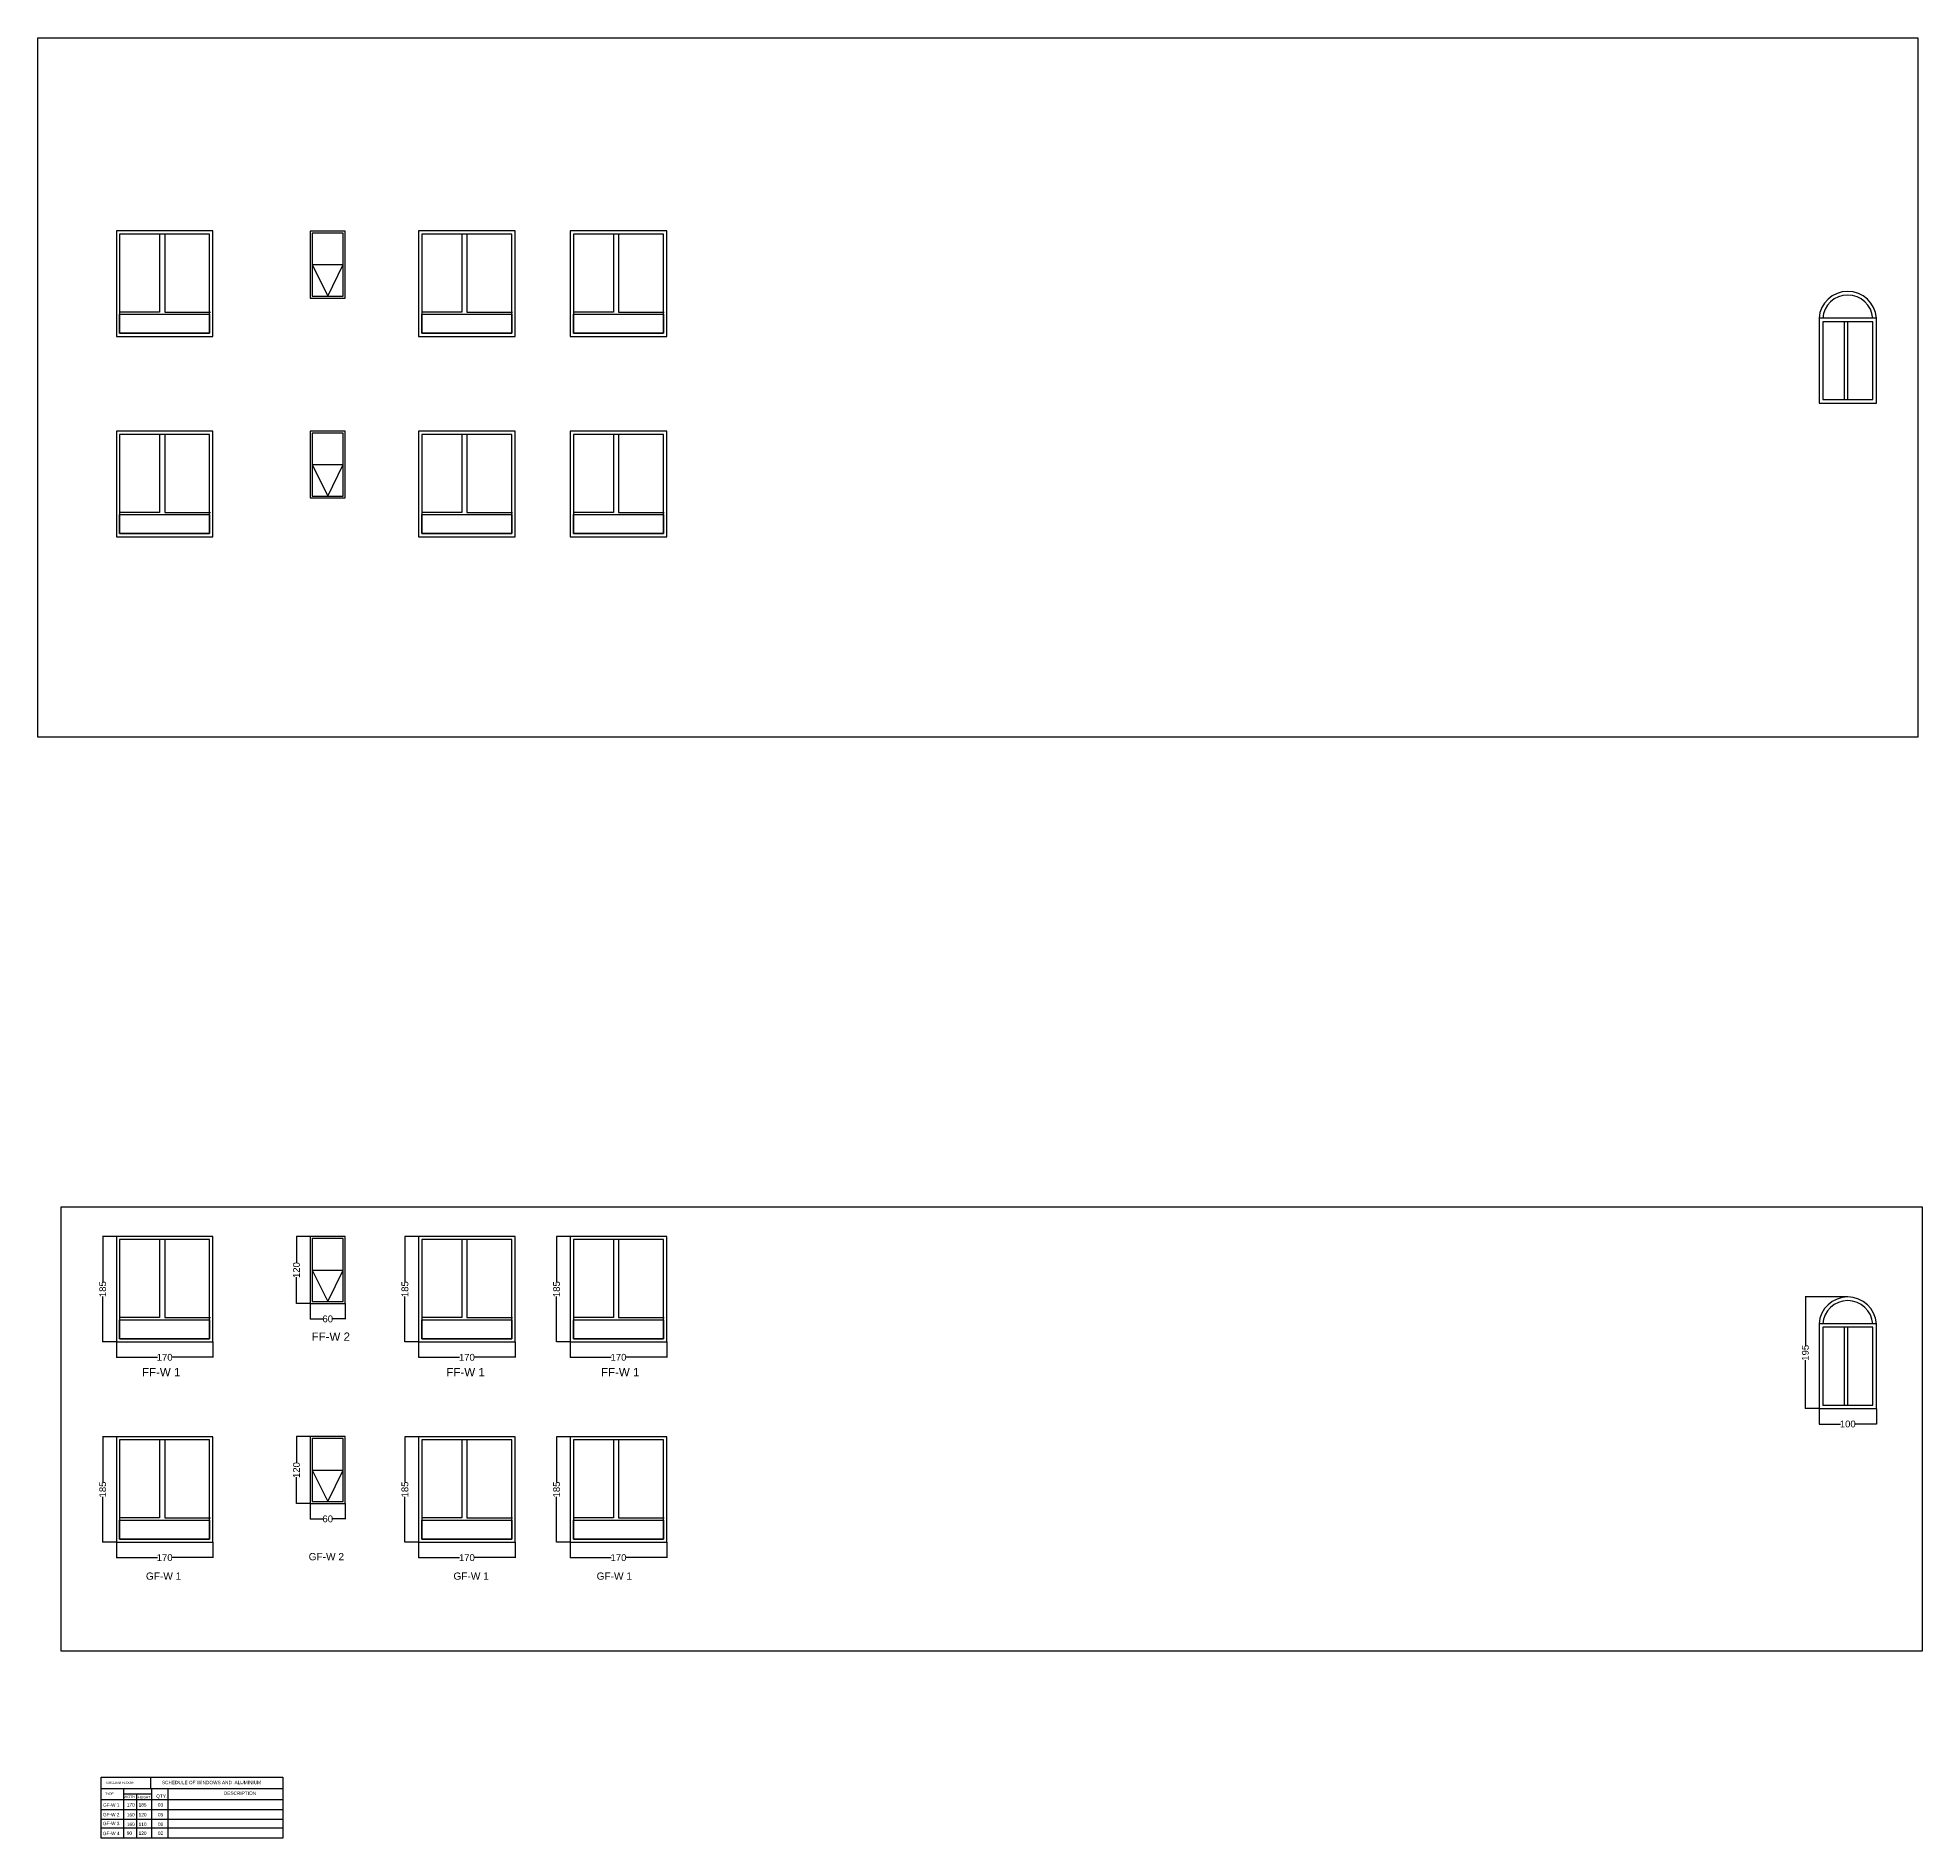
# Model space of a CAD drawing. Header units: centimetres. Extents: x -2070 to 55192, y -12264 to -4462.
# Drawn here: x 5817 to 9139, y -7714 to -4540 of the extents above; entities that cross this region are included whole.
import ezdxf

# ---------------------------------------------------------------- set-up
doc = ezdxf.new("R2010")
doc.units = ezdxf.units.CM
doc.header["$MEASUREMENT"] = 0
doc.layers.add('ARCHER', color=7, linetype='Continuous', lineweight=25)
doc.styles.get("Standard").update_dxf_attribs({"font": 'arial.ttf'})
doc.dimstyles.get("Standard").update_dxf_attribs({"dimtxt": 12, "dimasz": 0.0625, "dimexe": 0.18, "dimexo": 0.0625, "dimgap": 0.09, "dimtad": 0, "dimdec": 0, "dimrnd": 5, "dimzin": 0, "dimdsep": 46, "dimtxsty": 'Standard', "dimcen": 0.09, "dimclrt": 5, "dimadec": 0, "dimazin": 0, "dimtfac": 1, "dimtdec": 0, "dimtofl": 0, "dimtmove": 0, "dimatfit": 3, "dimfxl": 1, "dimtolj": 1, "dimtzin": 0, "dimarcsym": 0})
picture_1 = doc.add_image_def('image1.jpg', size_in_pixel=(1341, 499))

# ---------------------------------------------------------------- blocks, each defined once
blk = doc.blocks.new('*D454')
at = {"layer": 'ARCHER', "color": 0, "lineweight": -2, "ltscale": 1000, "transparency": 16777216}
for p, q in [((5955.649466274212, -6653.203523468453), (5931.364214130519, -6653.203523468453)), ((5931.544214130519, -6653.266023468453), (5931.544214130519, -6733.41305772552)), ((5931.544214130519, -6839.213488981222), (5931.544214130519, -6759.066454724156)), ((5955.649466274212, -6839.275988981222), (5931.364214130519, -6839.275988981222))]:
    blk.add_line(p, q, dxfattribs=at)
at = {"layer": 'ARCHER', "color": 0, "ltscale": 1000, "transparency": 16777216}
for points in [[(5931.533797463852, -6653.266023468453), (5931.554630797186, -6653.266023468453), (5931.544214130519, -6653.203523468453)], [(5931.533797463852, -6839.213488981222), (5931.554630797186, -6839.213488981222), (5931.544214130519, -6839.275988981222)]]:
    blk.add_solid(points, dxfattribs=at)
at = {"layer": 'Defpoints', "color": 0, "ltscale": 1000, "transparency": 16777216}
for p in [(5955.711966274212, -6653.203523468453), (5931.544214130519, -6839.275988981222), (5955.711966274212, -6839.275988981222)]:
    blk.add_point(p, dxfattribs=at)
at = {"layer": 'ARCHER', "color": 5, "ltscale": 1000, "transparency": 16777216, "insert": (5931.544214130517, -6746.239756224837), "char_height": 12, "attachment_point": 5, "rotation": 90}
blk.add_mtext('\\A1;185', dxfattribs=at)
blk = doc.blocks.new('*D455')
at = {"layer": 'ARCHER', "color": 0, "lineweight": -2, "ltscale": 1000, "transparency": 16777216}
for p, q in [((5955.71196627421, -6839.338488981222), (5955.71196627421, -6866.543400120584)), ((6125.71196627421, -6839.338488981222), (6125.71196627421, -6866.543400120584)), ((5955.77446627421, -6866.363400120584), (6027.950752085942, -6866.363400120584)), ((6125.64946627421, -6866.363400120584), (6053.473180462477, -6866.363400120584))]:
    blk.add_line(p, q, dxfattribs=at)
at = {"layer": 'ARCHER', "color": 0, "ltscale": 1000, "transparency": 16777216}
for points in [[(5955.77446627421, -6866.352983453917), (5955.77446627421, -6866.373816787251), (5955.71196627421, -6866.363400120584)], [(6125.64946627421, -6866.352983453917), (6125.64946627421, -6866.373816787251), (6125.71196627421, -6866.363400120584)]]:
    blk.add_solid(points, dxfattribs=at)
at = {"layer": 'Defpoints', "color": 0, "ltscale": 1000, "transparency": 16777216}
for p in [(5955.71196627421, -6839.275988981222), (6125.71196627421, -6839.275988981222), (6125.71196627421, -6866.363400120584)]:
    blk.add_point(p, dxfattribs=at)
at = {"layer": 'ARCHER', "color": 5, "ltscale": 1000, "transparency": 16777216, "insert": (6040.71196627421, -6866.363400120584), "char_height": 12, "attachment_point": 5}
blk.add_mtext('\\A1;170', dxfattribs=at)
blk = doc.blocks.new('*D456')
at = {"layer": 'ARCHER', "color": 0, "lineweight": -2, "ltscale": 1000, "transparency": 16777216}
for p, q in [((6297.218580154375, -6653.613801635102), (6272.933328010686, -6653.613801635102)), ((6273.113328010686, -6653.676301635102), (6273.113328010686, -6699.847636577309)), ((6273.113328010686, -6771.54139989605), (6273.113328010686, -6725.370064953844)), ((6297.218580154375, -6771.60389989605), (6272.933328010686, -6771.60389989605))]:
    blk.add_line(p, q, dxfattribs=at)
at = {"layer": 'ARCHER', "color": 0, "ltscale": 1000, "transparency": 16777216}
for points in [[(6273.102911344019, -6653.676301635102), (6273.123744677353, -6653.676301635102), (6273.113328010686, -6653.613801635102)], [(6273.102911344019, -6771.54139989605), (6273.123744677353, -6771.54139989605), (6273.113328010686, -6771.60389989605)]]:
    blk.add_solid(points, dxfattribs=at)
at = {"layer": 'Defpoints', "color": 0, "ltscale": 1000, "transparency": 16777216}
for p in [(6297.281080154375, -6653.613801635102), (6273.113328010686, -6771.60389989605), (6297.281080154375, -6771.60389989605)]:
    blk.add_point(p, dxfattribs=at)
at = {"layer": 'ARCHER', "color": 5, "ltscale": 1000, "transparency": 16777216, "insert": (6273.113328010682, -6712.608850765577), "char_height": 12, "attachment_point": 5, "rotation": 90}
blk.add_mtext('\\A1;120', dxfattribs=at)
blk = doc.blocks.new('*D457')
at = {"layer": 'ARCHER', "color": 0, "lineweight": -2, "ltscale": 1000, "transparency": 16777216}
for p, q in [((6297.281080154371, -6771.66639989605), (6297.281080154371, -6798.871311035412)), ((6359.060310775672, -6771.66639989605), (6359.060310775672, -6798.871311035412)), ((6297.343580154371, -6798.691311035412), (6319.473601331325, -6798.691311035412)), ((6358.997810775672, -6798.691311035412), (6336.867789598718, -6798.691311035412))]:
    blk.add_line(p, q, dxfattribs=at)
at = {"layer": 'ARCHER', "color": 0, "ltscale": 1000, "transparency": 16777216}
for points in [[(6297.343580154371, -6798.680894368745), (6297.343580154371, -6798.701727702079), (6297.281080154371, -6798.691311035412)], [(6358.997810775672, -6798.680894368745), (6358.997810775672, -6798.701727702079), (6359.060310775672, -6798.691311035412)]]:
    blk.add_solid(points, dxfattribs=at)
at = {"layer": 'Defpoints', "color": 0, "ltscale": 1000, "transparency": 16777216}
for p in [(6297.281080154371, -6771.60389989605), (6359.060310775672, -6771.60389989605), (6359.060310775672, -6798.691311035412)]:
    blk.add_point(p, dxfattribs=at)
at = {"layer": 'ARCHER', "color": 5, "ltscale": 1000, "transparency": 16777216, "insert": (6328.170695465022, -6798.691311035412), "char_height": 12, "attachment_point": 5}
blk.add_mtext('\\A1;60', dxfattribs=at)
blk = doc.blocks.new('*D458')
at = {"layer": 'ARCHER', "color": 0, "lineweight": -2, "ltscale": 1000, "transparency": 16777216}
for p, q in [((6488.337427847864, -6653.203523468451), (6464.052175704175, -6653.203523468451)), ((6464.232175704175, -6653.266023468451), (6464.232175704175, -6733.413057725518)), ((6464.232175704175, -6839.213488981221), (6464.232175704175, -6759.066454724154)), ((6488.337427847864, -6839.275988981221), (6464.052175704175, -6839.275988981221))]:
    blk.add_line(p, q, dxfattribs=at)
at = {"layer": 'ARCHER', "color": 0, "ltscale": 1000, "transparency": 16777216}
for points in [[(6464.221759037508, -6653.266023468451), (6464.242592370842, -6653.266023468451), (6464.232175704175, -6653.203523468451)], [(6464.221759037508, -6839.213488981221), (6464.242592370842, -6839.213488981221), (6464.232175704175, -6839.275988981221)]]:
    blk.add_solid(points, dxfattribs=at)
at = {"layer": 'Defpoints', "color": 0, "ltscale": 1000, "transparency": 16777216}
for p in [(6488.399927847864, -6653.203523468451), (6464.232175704175, -6839.275988981221), (6488.399927847864, -6839.275988981221)]:
    blk.add_point(p, dxfattribs=at)
at = {"layer": 'ARCHER', "color": 5, "ltscale": 1000, "transparency": 16777216, "insert": (6464.232175704172, -6746.239756224836), "char_height": 12, "attachment_point": 5, "rotation": 90}
blk.add_mtext('\\A1;185', dxfattribs=at)
blk = doc.blocks.new('*D459')
at = {"layer": 'ARCHER', "color": 0, "lineweight": -2, "ltscale": 1000, "transparency": 16777216}
for p, q in [((6488.39992784786, -6839.338488981221), (6488.39992784786, -6866.543400120583)), ((6658.39992784786, -6839.338488981218), (6658.39992784786, -6866.543400120583)), ((6488.46242784786, -6866.363400120583), (6560.638713659593, -6866.363400120583)), ((6658.33742784786, -6866.363400120583), (6586.161142036128, -6866.363400120583))]:
    blk.add_line(p, q, dxfattribs=at)
at = {"layer": 'ARCHER', "color": 0, "ltscale": 1000, "transparency": 16777216}
for points in [[(6488.46242784786, -6866.352983453916), (6488.46242784786, -6866.37381678725), (6488.39992784786, -6866.363400120583)], [(6658.33742784786, -6866.352983453916), (6658.33742784786, -6866.37381678725), (6658.39992784786, -6866.363400120583)]]:
    blk.add_solid(points, dxfattribs=at)
at = {"layer": 'Defpoints', "color": 0, "ltscale": 1000, "transparency": 16777216}
for p in [(6488.39992784786, -6839.275988981221), (6658.39992784786, -6839.275988981218), (6658.39992784786, -6866.363400120583)]:
    blk.add_point(p, dxfattribs=at)
at = {"layer": 'ARCHER', "color": 5, "ltscale": 1000, "transparency": 16777216, "insert": (6573.39992784786, -6866.363400120583), "char_height": 12, "attachment_point": 5}
blk.add_mtext('\\A1;170', dxfattribs=at)
blk = doc.blocks.new('*D460')
at = {"layer": 'ARCHER', "color": 0, "lineweight": -2, "ltscale": 1000, "transparency": 16777216}
for p, q in [((6755.535760515169, -6653.203523468451), (6731.25050837148, -6653.203523468451)), ((6731.430508371481, -6653.266023468451), (6731.430508371481, -6733.413057725518)), ((6731.430508371481, -6839.213488981221), (6731.430508371481, -6759.066454724154)), ((6755.535760515169, -6839.275988981221), (6731.25050837148, -6839.275988981221))]:
    blk.add_line(p, q, dxfattribs=at)
at = {"layer": 'ARCHER', "color": 0, "ltscale": 1000, "transparency": 16777216}
for points in [[(6731.420091704814, -6653.266023468451), (6731.440925038148, -6653.266023468451), (6731.430508371481, -6653.203523468451)], [(6731.420091704814, -6839.213488981221), (6731.440925038148, -6839.213488981221), (6731.430508371481, -6839.275988981221)]]:
    blk.add_solid(points, dxfattribs=at)
at = {"layer": 'Defpoints', "color": 0, "ltscale": 1000, "transparency": 16777216}
for p in [(6755.598260515169, -6653.203523468451), (6731.430508371481, -6839.275988981221), (6755.598260515169, -6839.275988981221)]:
    blk.add_point(p, dxfattribs=at)
at = {"layer": 'ARCHER', "color": 5, "ltscale": 1000, "transparency": 16777216, "insert": (6731.430508371477, -6746.239756224836), "char_height": 12, "attachment_point": 5, "rotation": 90}
blk.add_mtext('\\A1;185', dxfattribs=at)
blk = doc.blocks.new('*D461')
at = {"layer": 'ARCHER', "color": 0, "lineweight": -2, "ltscale": 1000, "transparency": 16777216}
for p, q in [((6755.598260515166, -6839.338488981221), (6755.598260515166, -6866.543400120583)), ((6925.598260515166, -6839.338488981221), (6925.598260515166, -6866.543400120583)), ((6755.660760515166, -6866.363400120583), (6827.837046326898, -6866.363400120583)), ((6925.535760515166, -6866.363400120583), (6853.359474703433, -6866.363400120583))]:
    blk.add_line(p, q, dxfattribs=at)
at = {"layer": 'ARCHER', "color": 0, "ltscale": 1000, "transparency": 16777216}
for points in [[(6755.660760515166, -6866.352983453916), (6755.660760515166, -6866.37381678725), (6755.598260515166, -6866.363400120583)], [(6925.535760515166, -6866.352983453916), (6925.535760515166, -6866.37381678725), (6925.598260515166, -6866.363400120583)]]:
    blk.add_solid(points, dxfattribs=at)
at = {"layer": 'Defpoints', "color": 0, "ltscale": 1000, "transparency": 16777216}
for p in [(6755.598260515166, -6839.275988981221), (6925.598260515166, -6839.275988981221), (6925.598260515166, -6866.363400120583)]:
    blk.add_point(p, dxfattribs=at)
at = {"layer": 'ARCHER', "color": 5, "ltscale": 1000, "transparency": 16777216, "insert": (6840.598260515166, -6866.363400120583), "char_height": 12, "attachment_point": 5}
blk.add_mtext('\\A1;170', dxfattribs=at)
blk = doc.blocks.new('*D462')
at = {"layer": 'ARCHER', "color": 0, "lineweight": -2, "ltscale": 1000, "transparency": 16777216}
for p, q in [((6755.535760515169, -7006.282080463609), (6731.25050837148, -7006.282080463609)), ((6731.430508371481, -7006.344580463609), (6731.430508371481, -7086.491614720677)), ((6731.430508371481, -7192.292045976381), (6731.430508371481, -7112.145011719313)), ((6755.535760515169, -7192.354545976381), (6731.25050837148, -7192.354545976381))]:
    blk.add_line(p, q, dxfattribs=at)
at = {"layer": 'ARCHER', "color": 0, "ltscale": 1000, "transparency": 16777216}
for points in [[(6731.420091704814, -7006.344580463609), (6731.440925038148, -7006.344580463609), (6731.430508371481, -7006.282080463609)], [(6731.420091704814, -7192.292045976381), (6731.440925038148, -7192.292045976381), (6731.430508371481, -7192.354545976381)]]:
    blk.add_solid(points, dxfattribs=at)
at = {"layer": 'Defpoints', "color": 0, "ltscale": 1000, "transparency": 16777216}
for p in [(6755.598260515169, -7006.282080463609), (6731.430508371481, -7192.354545976381), (6755.598260515169, -7192.354545976381)]:
    blk.add_point(p, dxfattribs=at)
at = {"layer": 'ARCHER', "color": 5, "ltscale": 1000, "transparency": 16777216, "insert": (6731.430508371477, -7099.318313219995), "char_height": 12, "attachment_point": 5, "rotation": 90}
blk.add_mtext('\\A1;185', dxfattribs=at)
blk = doc.blocks.new('*D463')
at = {"layer": 'ARCHER', "color": 0, "lineweight": -2, "ltscale": 1000, "transparency": 16777216}
for p, q in [((6755.598260515166, -7192.417045976381), (6755.598260515166, -7219.621957115743)), ((6925.598260515166, -7192.417045976375), (6925.598260515166, -7219.621957115743)), ((6755.660760515166, -7219.441957115742), (6827.837046326898, -7219.441957115742)), ((6925.535760515166, -7219.441957115742), (6853.359474703433, -7219.441957115742))]:
    blk.add_line(p, q, dxfattribs=at)
at = {"layer": 'ARCHER', "color": 0, "ltscale": 1000, "transparency": 16777216}
for points in [[(6755.660760515166, -7219.431540449075), (6755.660760515166, -7219.452373782409), (6755.598260515166, -7219.441957115742)], [(6925.535760515166, -7219.431540449075), (6925.535760515166, -7219.452373782409), (6925.598260515166, -7219.441957115742)]]:
    blk.add_solid(points, dxfattribs=at)
at = {"layer": 'Defpoints', "color": 0, "ltscale": 1000, "transparency": 16777216}
for p in [(6755.598260515166, -7192.354545976381), (6925.598260515166, -7192.354545976375), (6925.598260515166, -7219.441957115742)]:
    blk.add_point(p, dxfattribs=at)
at = {"layer": 'ARCHER', "color": 5, "ltscale": 1000, "transparency": 16777216, "insert": (6840.598260515166, -7219.441957115742), "char_height": 12, "attachment_point": 5}
blk.add_mtext('\\A1;170', dxfattribs=at)
blk = doc.blocks.new('*D464')
at = {"layer": 'ARCHER', "color": 0, "lineweight": -2, "ltscale": 1000, "transparency": 16777216}
for p, q in [((6488.337427847864, -7006.282080463609), (6464.052175704175, -7006.282080463609)), ((6464.232175704175, -7006.344580463609), (6464.232175704175, -7086.491614720676)), ((6464.232175704175, -7192.292045976379), (6464.232175704175, -7112.145011719312)), ((6488.337427847864, -7192.354545976379), (6464.052175704175, -7192.354545976379))]:
    blk.add_line(p, q, dxfattribs=at)
at = {"layer": 'ARCHER', "color": 0, "ltscale": 1000, "transparency": 16777216}
for points in [[(6464.221759037508, -7006.344580463609), (6464.242592370842, -7006.344580463609), (6464.232175704175, -7006.282080463609)], [(6464.221759037508, -7192.292045976379), (6464.242592370842, -7192.292045976379), (6464.232175704175, -7192.354545976379)]]:
    blk.add_solid(points, dxfattribs=at)
at = {"layer": 'Defpoints', "color": 0, "ltscale": 1000, "transparency": 16777216}
for p in [(6488.399927847864, -7006.282080463609), (6464.232175704175, -7192.354545976379), (6488.399927847864, -7192.354545976379)]:
    blk.add_point(p, dxfattribs=at)
at = {"layer": 'ARCHER', "color": 5, "ltscale": 1000, "transparency": 16777216, "insert": (6464.232175704172, -7099.318313219994), "char_height": 12, "attachment_point": 5, "rotation": 90}
blk.add_mtext('\\A1;185', dxfattribs=at)
blk = doc.blocks.new('*D465')
at = {"layer": 'ARCHER', "color": 0, "lineweight": -2, "ltscale": 1000, "transparency": 16777216}
for p, q in [((6488.39992784786, -7192.417045976379), (6488.39992784786, -7219.621957115741)), ((6658.39992784786, -7192.417045976375), (6658.39992784786, -7219.621957115741)), ((6488.46242784786, -7219.44195711574), (6560.638713659593, -7219.44195711574)), ((6658.33742784786, -7219.44195711574), (6586.161142036128, -7219.44195711574))]:
    blk.add_line(p, q, dxfattribs=at)
at = {"layer": 'ARCHER', "color": 0, "ltscale": 1000, "transparency": 16777216}
for points in [[(6488.46242784786, -7219.431540449074), (6488.46242784786, -7219.452373782407), (6488.39992784786, -7219.44195711574)], [(6658.33742784786, -7219.431540449074), (6658.33742784786, -7219.452373782407), (6658.39992784786, -7219.44195711574)]]:
    blk.add_solid(points, dxfattribs=at)
at = {"layer": 'Defpoints', "color": 0, "ltscale": 1000, "transparency": 16777216}
for p in [(6488.39992784786, -7192.354545976379), (6658.39992784786, -7192.354545976375), (6658.39992784786, -7219.44195711574)]:
    blk.add_point(p, dxfattribs=at)
at = {"layer": 'ARCHER', "color": 5, "ltscale": 1000, "transparency": 16777216, "insert": (6573.39992784786, -7219.44195711574), "char_height": 12, "attachment_point": 5}
blk.add_mtext('\\A1;170', dxfattribs=at)
blk = doc.blocks.new('*D466')
at = {"layer": 'ARCHER', "color": 0, "lineweight": -2, "ltscale": 1000, "transparency": 16777216}
for p, q in [((6297.218580154375, -7006.111786193305), (6272.933328010686, -7006.111786193305)), ((6273.113328010686, -7006.174286193305), (6273.113328010686, -7052.345621135512)), ((6273.113328010686, -7124.039384454254), (6273.113328010686, -7077.868049512047)), ((6297.218580154375, -7124.101884454254), (6272.933328010686, -7124.101884454254))]:
    blk.add_line(p, q, dxfattribs=at)
at = {"layer": 'ARCHER', "color": 0, "ltscale": 1000, "transparency": 16777216}
for points in [[(6273.102911344019, -7006.174286193305), (6273.123744677353, -7006.174286193305), (6273.113328010686, -7006.111786193305)], [(6273.102911344019, -7124.039384454254), (6273.123744677353, -7124.039384454254), (6273.113328010686, -7124.101884454254)]]:
    blk.add_solid(points, dxfattribs=at)
at = {"layer": 'Defpoints', "color": 0, "ltscale": 1000, "transparency": 16777216}
for p in [(6297.281080154375, -7006.111786193305), (6273.113328010686, -7124.101884454254), (6297.281080154375, -7124.101884454254)]:
    blk.add_point(p, dxfattribs=at)
at = {"layer": 'ARCHER', "color": 5, "ltscale": 1000, "transparency": 16777216, "insert": (6273.113328010682, -7065.10683532378), "char_height": 12, "attachment_point": 5, "rotation": 90}
blk.add_mtext('\\A1;120', dxfattribs=at)
blk = doc.blocks.new('*D467')
at = {"layer": 'ARCHER', "color": 0, "lineweight": -2, "ltscale": 1000, "transparency": 16777216}
for p, q in [((6297.281080154371, -7124.164384454254), (6297.281080154371, -7151.369295593616)), ((6359.060310775672, -7124.164384454254), (6359.060310775672, -7151.369295593616)), ((6297.343580154371, -7151.189295593615), (6319.473601331325, -7151.189295593615)), ((6358.997810775672, -7151.189295593615), (6336.867789598718, -7151.189295593615))]:
    blk.add_line(p, q, dxfattribs=at)
at = {"layer": 'ARCHER', "color": 0, "ltscale": 1000, "transparency": 16777216}
for points in [[(6297.343580154371, -7151.178878926949), (6297.343580154371, -7151.199712260282), (6297.281080154371, -7151.189295593615)], [(6358.997810775672, -7151.178878926949), (6358.997810775672, -7151.199712260282), (6359.060310775672, -7151.189295593615)]]:
    blk.add_solid(points, dxfattribs=at)
at = {"layer": 'Defpoints', "color": 0, "ltscale": 1000, "transparency": 16777216}
for p in [(6297.281080154371, -7124.101884454254), (6359.060310775672, -7124.101884454254), (6359.060310775672, -7151.189295593615)]:
    blk.add_point(p, dxfattribs=at)
at = {"layer": 'ARCHER', "color": 5, "ltscale": 1000, "transparency": 16777216, "insert": (6328.170695465022, -7151.189295593615), "char_height": 12, "attachment_point": 5}
blk.add_mtext('\\A1;60', dxfattribs=at)
blk = doc.blocks.new('*D468')
at = {"layer": 'ARCHER', "color": 0, "lineweight": -2, "ltscale": 1000, "transparency": 16777216}
for p, q in [((5955.649466274212, -7006.28208046361), (5931.364214130519, -7006.28208046361)), ((5931.544214130519, -7006.34458046361), (5931.544214130519, -7086.491614720678)), ((5931.544214130519, -7192.292045976381), (5931.544214130519, -7112.145011719314)), ((5955.649466274212, -7192.354545976381), (5931.364214130519, -7192.354545976381))]:
    blk.add_line(p, q, dxfattribs=at)
at = {"layer": 'ARCHER', "color": 0, "ltscale": 1000, "transparency": 16777216}
for points in [[(5931.533797463852, -7006.34458046361), (5931.554630797186, -7006.34458046361), (5931.544214130519, -7006.28208046361)], [(5931.533797463852, -7192.292045976381), (5931.554630797186, -7192.292045976381), (5931.544214130519, -7192.354545976381)]]:
    blk.add_solid(points, dxfattribs=at)
at = {"layer": 'Defpoints', "color": 0, "ltscale": 1000, "transparency": 16777216}
for p in [(5955.711966274212, -7006.28208046361), (5931.544214130519, -7192.354545976381), (5955.711966274212, -7192.354545976381)]:
    blk.add_point(p, dxfattribs=at)
at = {"layer": 'ARCHER', "color": 5, "ltscale": 1000, "transparency": 16777216, "insert": (5931.544214130517, -7099.318313219995), "char_height": 12, "attachment_point": 5, "rotation": 90}
blk.add_mtext('\\A1;185', dxfattribs=at)
blk = doc.blocks.new('*D469')
at = {"layer": 'ARCHER', "color": 0, "lineweight": -2, "ltscale": 1000, "transparency": 16777216}
for p, q in [((5955.71196627421, -7192.417045976381), (5955.71196627421, -7219.621957115743)), ((6125.71196627421, -7192.417045976381), (6125.71196627421, -7219.621957115743)), ((5955.77446627421, -7219.441957115742), (6027.950752085942, -7219.441957115742)), ((6125.64946627421, -7219.441957115742), (6053.473180462477, -7219.441957115742))]:
    blk.add_line(p, q, dxfattribs=at)
at = {"layer": 'ARCHER', "color": 0, "ltscale": 1000, "transparency": 16777216}
for points in [[(5955.77446627421, -7219.431540449075), (5955.77446627421, -7219.452373782409), (5955.71196627421, -7219.441957115742)], [(6125.64946627421, -7219.431540449075), (6125.64946627421, -7219.452373782409), (6125.71196627421, -7219.441957115742)]]:
    blk.add_solid(points, dxfattribs=at)
at = {"layer": 'Defpoints', "color": 0, "ltscale": 1000, "transparency": 16777216}
for p in [(5955.71196627421, -7192.354545976381), (6125.71196627421, -7192.354545976381), (6125.71196627421, -7219.441957115742)]:
    blk.add_point(p, dxfattribs=at)
at = {"layer": 'ARCHER', "color": 5, "ltscale": 1000, "transparency": 16777216, "insert": (6040.71196627421, -7219.441957115742), "char_height": 12, "attachment_point": 5}
blk.add_mtext('\\A1;170', dxfattribs=at)
blk = doc.blocks.new('*D470')
at = {"layer": 'ARCHER', "color": 0, "lineweight": -2, "ltscale": 1000, "transparency": 16777216}
for p, q in [((9007.030437598518, -6760.004179242536), (8932.202924363142, -6760.004179242536)), ((8932.382924363143, -6760.066679242536), (8932.382924363143, -6845.592073937793)), ((8932.382924363143, -6956.770865631686), (8932.382924363143, -6871.245470936429)), ((8956.488176506831, -6956.833365631686), (8932.202924363142, -6956.833365631686))]:
    blk.add_line(p, q, dxfattribs=at)
at = {"layer": 'ARCHER', "color": 0, "ltscale": 1000, "transparency": 16777216}
for points in [[(8932.372507696477, -6760.066679242536), (8932.393341029809, -6760.066679242536), (8932.382924363143, -6760.004179242536)], [(8932.372507696477, -6956.770865631686), (8932.393341029809, -6956.770865631686), (8932.382924363143, -6956.833365631686)]]:
    blk.add_solid(points, dxfattribs=at)
at = {"layer": 'Defpoints', "color": 0, "ltscale": 1000, "transparency": 16777216}
for p in [(9007.092937598518, -6760.004179242536), (8932.382924363143, -6956.833365631686), (8956.550676506831, -6956.833365631686)]:
    blk.add_point(p, dxfattribs=at)
at = {"layer": 'ARCHER', "color": 5, "ltscale": 1000, "transparency": 16777216, "insert": (8932.382924363139, -6858.418772437112), "char_height": 12, "attachment_point": 5, "rotation": 90}
blk.add_mtext('\\A1;195', dxfattribs=at)
blk = doc.blocks.new('*D471')
at = {"layer": 'ARCHER', "color": 0, "lineweight": -2, "ltscale": 1000, "transparency": 16777216}
for p, q in [((8956.550676506828, -6956.895865631686), (8956.550676506828, -6984.100776771048)), ((9057.635198690201, -6956.895865631686), (9057.635198690201, -6984.100776771048)), ((8956.613176506828, -6983.920776771048), (8994.331723410247, -6983.920776771048)), ((9057.572698690201, -6983.920776771048), (9019.854151786782, -6983.920776771048))]:
    blk.add_line(p, q, dxfattribs=at)
at = {"layer": 'ARCHER', "color": 0, "ltscale": 1000, "transparency": 16777216}
for points in [[(8956.613176506828, -6983.910360104381), (8956.613176506828, -6983.931193437715), (8956.550676506828, -6983.920776771048)], [(9057.572698690201, -6983.910360104381), (9057.572698690201, -6983.931193437715), (9057.635198690201, -6983.920776771048)]]:
    blk.add_solid(points, dxfattribs=at)
at = {"layer": 'Defpoints', "color": 0, "ltscale": 1000, "transparency": 16777216}
for p in [(8956.550676506828, -6956.833365631686), (9057.635198690201, -6956.833365631686), (9057.635198690201, -6983.920776771048)]:
    blk.add_point(p, dxfattribs=at)
at = {"layer": 'ARCHER', "color": 5, "ltscale": 1000, "transparency": 16777216, "insert": (9007.092937598514, -6983.920776771048), "char_height": 12, "attachment_point": 5}
blk.add_mtext('\\A1;100', dxfattribs=at)

msp = doc.modelspace()

# ---------------------------------------------------------------- linework, layer by layer
at = {"color": 1}
for p, q in [((5928.647693280247, -7626.41347672032), (6249.25912480192, -7626.41347672032)), ((5968.213654289706, -7626.41347672032), (5968.213654289709, -7714.169258353678)), ((6017.590717202649, -7636.178965945714), (5968.213654289706, -7636.178965945714)), ((5991.297223322639, -7636.178965945714), (5991.297223322638, -7714.169258353677)), ((6015.892097042986, -7606.393181831751), (6015.892097042986, -7626.284136681675)), ((6017.590717202649, -7626.41347672032), (6017.590717202645, -7714.169258353678)), ((6046.21193755381, -7626.41347672032), (6046.211937553809, -7714.169258353678)), ((6249.25912480192, -7646.564245183643), (5928.647693280247, -7646.564245183643)), ((6249.25912480192, -7663.975766851911), (5928.647693280247, -7663.975766851911)), ((5968.213654289706, -7644.121979737271), (5968.213654289709, -7714.169258353678)), ((5968.213654289706, -7661.830482754221), (5968.213654289709, -7714.169258353678)), ((5991.297223322639, -7653.887468962664), (5991.297223322638, -7714.169258353677)), ((5991.297223322639, -7671.595971979614), (5991.297223322638, -7714.169258353677)), ((6017.590717202649, -7644.121979737271), (6017.590717202645, -7714.169258353678)), ((6017.590717202649, -7661.830482754221), (6017.590717202645, -7714.169258353678)), ((6046.21193755381, -7644.121979737271), (6046.211937553809, -7714.169258353678)), ((6046.21193755381, -7661.830482754221), (6046.211937553809, -7714.169258353678)), ((6249.25912480192, -7680.829455658374), (5928.647693280247, -7680.829455658374)), ((6249.25912480192, -7696.541353712718), (5928.647693280247, -7696.541353712718)), ((5968.213654289706, -7679.538985771171), (5968.213654289709, -7714.169258353678)), ((5968.213654289706, -7697.247488788121), (5968.213654289707, -7714.169258353678)), ((5991.297223322639, -7689.304474996564), (5991.297223322638, -7714.169258353677)), ((6017.590717202649, -7679.538985771171), (6017.590717202645, -7714.169258353678)), ((6017.590717202649, -7697.247488788121), (6017.590717202643, -7714.169258353678)), ((6046.21193755381, -7679.538985771171), (6046.211937553809, -7714.169258353678)), ((6046.21193755381, -7697.247488788121), (6046.211937553807, -7714.169258353678)), ((6249.259124801919, -7714.169258353678), (5928.647693280246, -7714.169258353678)), ((6249.25912480192, -7714.169258353678), (5928.647693280247, -7714.169258353678)), ((5991.297223322639, -7707.012978013514), (5991.297223322636, -7714.169258353678))]:
    msp.add_line(p, q, dxfattribs=at)
msp.add_lwpolyline([(6249.259124801917, -7714.169258353678), (5928.647693280244, -7714.169258353678), (5928.647693280247, -7606.522521870397), (6249.25912480192, -7606.522521870397)], close=True, dxfattribs=at)
at = {"layer": 'ARCHER', "color": 240, "ltscale": 1000, "true_color": 0xed1f24}
for p, q in [((6031.621670606461, -4886.485060993498), (6031.621670606461, -5023.930710940595)), ((6040.866542561933, -4886.485060993498), (6040.866542561933, -5023.930710940595)), ((6564.309632180111, -4886.485060993497), (6564.309632180111, -5023.930710940594)), ((6573.554504135585, -4886.485060993497), (6573.554504135585, -5023.930710940594)), ((6831.507964847417, -4886.485060993497), (6831.507964847417, -5023.930710940594)), ((6840.752836802891, -4886.485060993497), (6840.752836802891, -5023.930710940594)), ((6300.776948563207, -4940.188166780779), (6328.170695465022, -4995.68734750253)), ((6328.170695465022, -4995.68734750253), (6355.564442366835, -4940.188166780892)), ((6031.621670606461, -5023.930710940595), (5961.414187783939, -5023.930710940595)), ((6040.866542561933, -5023.930710940595), (6121.354581048055, -5023.930710940595)), ((6564.309632180111, -5023.930710940594), (6494.102149357592, -5023.930710940594)), ((6573.554504135585, -5023.930710940594), (6654.042542621708, -5023.930710940594)), ((6831.507964847417, -5023.930710940594), (6761.300482024897, -5023.930710940594)), ((6840.752836802891, -5023.930710940594), (6921.240875289013, -5023.930710940594)), ((5955.71196627421, -5066.855304996538), (6123.722330239603, -5066.855304996538)), ((6488.39992784786, -5066.855304996537), (6656.410291813256, -5066.855304996537)), ((6755.598260515166, -5066.855304996537), (6923.608624480561, -5066.855304996537)), ((6031.621670606461, -5239.563617988657), (6031.621670606461, -5377.009267935751)), ((6040.866542561933, -5239.563617988657), (6040.866542561933, -5377.009267935751)), ((6564.309632180111, -5239.563617988655), (6564.309632180111, -5377.009267935751)), ((6573.554504135585, -5239.563617988655), (6573.554504135585, -5377.009267935751)), ((6831.507964847417, -5239.563617988655), (6831.507964847417, -5377.009267935751)), ((6840.752836802891, -5239.563617988655), (6840.752836802891, -5377.009267935751)), ((6300.776948563207, -5292.686151338983), (6328.170695465022, -5348.185332060733)), ((6328.170695465022, -5348.185332060733), (6355.564442366835, -5292.686151339096)), ((6031.621670606461, -5377.009267935751), (5961.414187783939, -5377.009267935751)), ((6040.866542561933, -5377.009267935751), (6121.354581048055, -5377.009267935751)), ((6564.309632180111, -5377.009267935751), (6494.102149357592, -5377.009267935751)), ((6573.554504135585, -5377.009267935751), (6654.042542621708, -5377.009267935751)), ((6831.507964847417, -5377.009267935751), (6761.300482024897, -5377.009267935751)), ((6840.752836802891, -5377.009267935751), (6921.240875289013, -5377.009267935751)), ((5955.71196627421, -5419.933861991696), (6123.722330239603, -5419.933861991696)), ((6488.39992784786, -5419.933861991694), (6656.410291813256, -5419.933861991694)), ((6755.598260515166, -5419.933861991694), (6923.608624480561, -5419.933861991694)), ((6755.598260515166, -5419.933861991694), (6925.598260515166, -5419.933861991694)), ((6031.621670606461, -6658.905744978179), (6031.621670606461, -6796.351394925276)), ((6040.866542561933, -6658.905744978179), (6040.866542561933, -6796.351394925276)), ((6564.309632180111, -6658.905744978179), (6564.309632180111, -6796.351394925275)), ((6573.554504135585, -6658.905744978179), (6573.554504135585, -6796.351394925275)), ((6831.507964847417, -6658.905744978179), (6831.507964847417, -6796.351394925275)), ((6840.752836802891, -6658.905744978179), (6840.752836802891, -6796.351394925275)), ((6300.776948563207, -6712.60885076546), (6328.170695465022, -6768.108031487211)), ((6328.170695465022, -6768.108031487211), (6355.564442366835, -6712.608850765573)), ((6031.621670606461, -6796.351394925276), (5961.414187783939, -6796.351394925276)), ((6040.866542561933, -6796.351394925276), (6121.354581048055, -6796.351394925276)), ((6564.309632180111, -6796.351394925275), (6494.102149357592, -6796.351394925275)), ((6573.554504135585, -6796.351394925275), (6654.042542621708, -6796.351394925275)), ((6831.507964847417, -6796.351394925275), (6761.300482024897, -6796.351394925275)), ((6840.752836802891, -6796.351394925275), (6921.240875289013, -6796.351394925275)), ((5955.71196627421, -6839.275988981219), (6123.722330239603, -6839.275988981219)), ((6488.39992784786, -6839.275988981218), (6656.410291813256, -6839.275988981218)), ((6755.598260515166, -6839.275988981218), (6923.608624480561, -6839.275988981218)), ((6031.621670606461, -7011.984301973338), (6031.621670606461, -7149.429951920432)), ((6040.866542561933, -7011.984301973338), (6040.866542561933, -7149.429951920432)), ((6564.309632180111, -7011.984301973336), (6564.309632180111, -7149.429951920432)), ((6573.554504135585, -7011.984301973336), (6573.554504135585, -7149.429951920432)), ((6831.507964847417, -7011.984301973336), (6831.507964847417, -7149.429951920432)), ((6840.752836802891, -7011.984301973336), (6840.752836802891, -7149.429951920432)), ((6300.776948563207, -7065.106835323664), (6328.170695465022, -7120.606016045414)), ((6328.170695465022, -7120.606016045414), (6355.564442366835, -7065.106835323777)), ((6031.621670606461, -7149.429951920432), (5961.414187783939, -7149.429951920432)), ((6040.866542561933, -7149.429951920432), (6121.354581048055, -7149.429951920432)), ((6564.309632180111, -7149.429951920432), (6494.102149357592, -7149.429951920432)), ((6573.554504135585, -7149.429951920432), (6654.042542621708, -7149.429951920432)), ((6831.507964847417, -7149.429951920432), (6761.300482024897, -7149.429951920432)), ((6840.752836802891, -7149.429951920432), (6921.240875289013, -7149.429951920432)), ((5955.71196627421, -7192.354545976377), (6123.722330239603, -7192.354545976377)), ((6488.39992784786, -7192.354545976375), (6656.410291813256, -7192.354545976375)), ((6755.598260515166, -7192.354545976375), (6923.608624480561, -7192.354545976375)), ((6755.598260515166, -7192.354545976375), (6925.598260515166, -7192.354545976375))]:
    msp.add_line(p, q, dxfattribs=at)
for points in [[(5955.71196627421, -5066.855304996538), (6125.71196627421, -5066.855304996538), (6125.71196627421, -4880.782839483768), (5955.71196627421, -4880.782839483768)], [(6359.060310775672, -4881.193117650418), (6297.281080154371, -4881.193117650418), (6297.281080154371, -4999.183215911366), (6359.060310775672, -4999.183215911366)], [(6488.39992784786, -5066.855304996537), (6658.39992784786, -5066.855304996537), (6658.39992784786, -4880.782839483766), (6488.39992784786, -4880.782839483766)], [(6755.598260515166, -5066.855304996537), (6925.598260515166, -5066.855304996537), (6925.598260515166, -4880.782839483766), (6755.598260515166, -4880.782839483766)], [(5961.414187783939, -5061.153083486807), (6120.009744764478, -5061.153083486807), (6120.009744764478, -4886.485060993498), (5961.414187783939, -4886.485060993498)], [(6355.564442366835, -4884.688986059255), (6300.776948563207, -4884.688986059255), (6300.776948563207, -4995.68734750253), (6355.564442366835, -4995.68734750253)], [(6355.564442366835, -4884.688986059255), (6300.776948563207, -4884.688986059255), (6300.776948563207, -4940.188166780779), (6355.564442366835, -4940.188166780779)], [(6494.102149357592, -5061.153083486806), (6652.697706338131, -5061.153083486806), (6652.697706338131, -4886.485060993497), (6494.102149357592, -4886.485060993497)], [(6761.300482024897, -5061.153083486806), (6919.896039005436, -5061.153083486806), (6919.896039005436, -4886.485060993497), (6761.300482024897, -4886.485060993497)], [(5961.414187783939, -5027.854867509504), (6120.009744764478, -5027.854867509504), (6120.009744764478, -5061.153083486807), (5961.414187783939, -5061.153083486807)], [(6494.102149357592, -5027.854867509503), (6652.697706338131, -5027.854867509503), (6652.697706338131, -5061.153083486806), (6494.102149357592, -5061.153083486806)], [(6761.300482024897, -5027.854867509503), (6919.896039005436, -5027.854867509503), (6919.896039005436, -5061.153083486806), (6761.300482024897, -5061.153083486806)], [(9057.635198690201, -5034.640943661259), (8956.550676506828, -5034.640943661259), (8956.550676506828, -5184.412681647002), (9057.635198690201, -5184.412681647002)], [(9051.239337412815, -5041.036804938645), (8962.946537784213, -5041.036804938645), (8962.946537784213, -5178.016820369616), (9051.239337412815, -5178.016820369616)], [(9007.092937598514, -5041.036804938645), (9001.01907806116, -5041.036804938645), (9001.01907806116, -5178.016820369616), (9007.092937598514, -5178.016820369616)], [(5955.71196627421, -5419.933861991696), (6125.71196627421, -5419.933861991696), (6125.71196627421, -5233.861396478926), (5955.71196627421, -5233.861396478926)], [(5961.414187783939, -5414.231640481965), (6120.009744764478, -5414.231640481965), (6120.009744764478, -5239.563617988657), (5961.414187783939, -5239.563617988657)], [(6359.060310775672, -5233.691102208621), (6297.281080154371, -5233.691102208621), (6297.281080154371, -5351.681200469569), (6359.060310775672, -5351.681200469569)], [(6355.564442366835, -5237.186970617458), (6300.776948563207, -5237.186970617458), (6300.776948563207, -5348.185332060733), (6355.564442366835, -5348.185332060733)], [(6355.564442366835, -5237.186970617458), (6300.776948563207, -5237.186970617458), (6300.776948563207, -5292.686151338983), (6355.564442366835, -5292.686151338983)], [(6488.39992784786, -5419.933861991694), (6658.39992784786, -5419.933861991694), (6658.39992784786, -5233.861396478924), (6488.39992784786, -5233.861396478924)], [(6494.102149357592, -5414.231640481963), (6652.697706338131, -5414.231640481963), (6652.697706338131, -5239.563617988655), (6494.102149357592, -5239.563617988655)], [(6755.598260515166, -5419.933861991694), (6925.598260515166, -5419.933861991694), (6925.598260515166, -5233.861396478924), (6755.598260515166, -5233.861396478924)], [(6761.300482024897, -5414.231640481963), (6919.896039005436, -5414.231640481963), (6919.896039005436, -5239.563617988655), (6761.300482024897, -5239.563617988655)], [(5961.414187783939, -5380.933424504661), (6120.009744764478, -5380.933424504661), (6120.009744764478, -5414.231640481965), (5961.414187783939, -5414.231640481965)], [(6494.102149357592, -5380.933424504661), (6652.697706338131, -5380.933424504661), (6652.697706338131, -5414.231640481963), (6494.102149357592, -5414.231640481963)], [(6761.300482024897, -5380.933424504661), (6919.896039005436, -5380.933424504661), (6919.896039005436, -5414.231640481963), (6761.300482024897, -5414.231640481963)], [(5955.71196627421, -6839.275988981219), (6125.71196627421, -6839.275988981219), (6125.71196627421, -6653.203523468449), (5955.71196627421, -6653.203523468449)], [(5961.414187783939, -6833.573767471488), (6120.009744764478, -6833.573767471488), (6120.009744764478, -6658.905744978179), (5961.414187783939, -6658.905744978179)], [(6359.060310775672, -6653.613801635099), (6297.281080154371, -6653.613801635099), (6297.281080154371, -6771.603899896047), (6359.060310775672, -6771.603899896047)], [(6355.564442366835, -6657.109670043936), (6300.776948563207, -6657.109670043936), (6300.776948563207, -6768.108031487211), (6355.564442366835, -6768.108031487211)], [(6355.564442366835, -6657.109670043936), (6300.776948563207, -6657.109670043936), (6300.776948563207, -6712.60885076546), (6355.564442366835, -6712.60885076546)], [(6488.39992784786, -6839.275988981218), (6658.39992784786, -6839.275988981218), (6658.39992784786, -6653.203523468447), (6488.39992784786, -6653.203523468447)], [(6494.102149357592, -6833.573767471487), (6652.697706338131, -6833.573767471487), (6652.697706338131, -6658.905744978179), (6494.102149357592, -6658.905744978179)], [(6755.598260515166, -6839.275988981218), (6925.598260515166, -6839.275988981218), (6925.598260515166, -6653.203523468447), (6755.598260515166, -6653.203523468447)], [(6761.300482024897, -6833.573767471487), (6919.896039005436, -6833.573767471487), (6919.896039005436, -6658.905744978179), (6761.300482024897, -6658.905744978179)], [(5961.414187783939, -6800.275551494185), (6120.009744764478, -6800.275551494185), (6120.009744764478, -6833.573767471488), (5961.414187783939, -6833.573767471488)], [(6494.102149357592, -6800.275551494185), (6652.697706338131, -6800.275551494185), (6652.697706338131, -6833.573767471487), (6494.102149357592, -6833.573767471487)], [(6761.300482024897, -6800.275551494185), (6919.896039005436, -6800.275551494185), (6919.896039005436, -6833.573767471487), (6761.300482024897, -6833.573767471487)], [(9057.635198690201, -6807.06162764594), (8956.550676506828, -6807.06162764594), (8956.550676506828, -6956.833365631683), (9057.635198690201, -6956.833365631683)], [(9051.239337412815, -6813.457488923326), (8962.946537784213, -6813.457488923326), (8962.946537784213, -6950.437504354297), (9051.239337412815, -6950.437504354297)], [(9007.092937598514, -6813.457488923326), (9001.01907806116, -6813.457488923326), (9001.01907806116, -6950.437504354297), (9007.092937598514, -6950.437504354297)], [(5955.71196627421, -7192.354545976377), (6125.71196627421, -7192.354545976377), (6125.71196627421, -7006.282080463607), (5955.71196627421, -7006.282080463607)], [(6359.060310775672, -7006.111786193302), (6297.281080154371, -7006.111786193302), (6297.281080154371, -7124.10188445425), (6359.060310775672, -7124.10188445425)], [(6488.39992784786, -7192.354545976375), (6658.39992784786, -7192.354545976375), (6658.39992784786, -7006.282080463605), (6488.39992784786, -7006.282080463605)], [(6755.598260515166, -7192.354545976375), (6925.598260515166, -7192.354545976375), (6925.598260515166, -7006.282080463605), (6755.598260515166, -7006.282080463605)], [(5961.414187783939, -7186.652324466646), (6120.009744764478, -7186.652324466646), (6120.009744764478, -7011.984301973338), (5961.414187783939, -7011.984301973338)], [(6355.564442366835, -7009.60765460214), (6300.776948563207, -7009.60765460214), (6300.776948563207, -7120.606016045414), (6355.564442366835, -7120.606016045414)], [(6355.564442366835, -7009.60765460214), (6300.776948563207, -7009.60765460214), (6300.776948563207, -7065.106835323664), (6355.564442366835, -7065.106835323664)], [(6494.102149357592, -7186.652324466644), (6652.697706338131, -7186.652324466644), (6652.697706338131, -7011.984301973336), (6494.102149357592, -7011.984301973336)], [(6761.300482024897, -7186.652324466644), (6919.896039005436, -7186.652324466644), (6919.896039005436, -7011.984301973336), (6761.300482024897, -7011.984301973336)], [(5961.414187783939, -7153.354108489342), (6120.009744764478, -7153.354108489342), (6120.009744764478, -7186.652324466646), (5961.414187783939, -7186.652324466646)], [(6494.102149357592, -7153.354108489342), (6652.697706338131, -7153.354108489342), (6652.697706338131, -7186.652324466644), (6494.102149357592, -7186.652324466644)], [(6761.300482024897, -7153.354108489342), (6919.896039005436, -7153.354108489342), (6919.896039005436, -7186.652324466644), (6761.300482024897, -7186.652324466644)]]:
    msp.add_lwpolyline(points, close=True, dxfattribs=at)
at = {"layer": 'ARCHER', "ltscale": 1000}
msp.add_lwpolyline([(5858.527955555532, -6601.346960109113), (9138.503358918766, -6601.346960109113), (9138.503358918766, -7384.542758168602), (5858.527955555532, -7384.542758168602)], close=True, dxfattribs=at)
at = {"layer": 'ARCHER', "color": 240, "ltscale": 1000, "true_color": 0xed1f24}
for centre, radius, start, end in [((9007.092937598514, -5038.254789264458), 50.67129400660676, 4.089771928716156, 175.9102280712838), ((9007.092937598514, -5038.254789264458), 44.27543272922091, 4.089771928716156, 175.9102280712838), ((9007.092937598514, -6810.675473249139), 50.67129400660676, 4.089771928721389, 175.9102280712776), ((9007.092937598514, -6810.675473249139), 44.27543272922091, 4.089771928721389, 175.9102280712776)]:
    msp.add_arc(centre, radius, start, end, dxfattribs=at)

# ---------------------------------------------------------------- texts
at = {"color": 3}
for s, height, p in [('FF-W 2', 14.55447440713095, (6299.648096252797, -6837.179673581046)), ('FF-W 1', 14.55447440713095, (6000.69544223441, -6899.713002612287)), ('FF-W 1', 14.55447440713095, (6537.206914293212, -6899.713002612287)), ('FF-W 1', 14.55447440713095, (6809.656228940974, -6899.713002612287)), ('GF-W 2', 12.75679951226154, (6294.500921949773, -7224.083338862212)), ('GF-W 1', 12.75679951226154, (6007.69966813302, -7258.356764481156)), ('GF-W 1', 12.75679951226154, (6549.717718685308, -7258.356764481156)), ('GF-W 1', 12.75679951226154, (6802.049674320006, -7258.356764481156)), ('TYPE', 4.188900743188754, (5935.772633895715, -7638.05427880298)), ('GROUND FLOOR', 4.188900743188754, (5937.984434996841, -7618.316996795748)), ('WIDTH', 4.188900743188754, (5968.821850371758, -7643.044894826491)), ('HEIGHT', 4.188900743188754, (5993.238001395242, -7643.734760197322)), ('QTY.', 5.955476303791965, (6025.900109859136, -7642.804323585718)), ('SCHEDULE OF WINDOWS AND  ALUMINIUM', 5.955476303791965, (6035.906096575727, -7618.758016558502)), ('DESCRIPTION', 5.955476303791965, (6145.027059122844, -7637.694288050689)), ('GF-W 1', 5.955476303791965, (5931.954392212374, -7658.429175121906)), ('GF-W 2', 5.955476303791965, (5931.954392212374, -7675.282863928369)), ('170', 5.955476303791965, (5974.087481792682, -7658.116834011507)), ('160', 5.955476303791965, (5974.087481792682, -7675.528355679776)), ('185', 5.955476303791965, (5994.843324354468, -7658.116834011507)), ('120', 5.955476303791965, (5994.843324354468, -7675.528355679776)), ('03', 5.955476303791965, (6028.753765164387, -7658.116834011508)), ('03', 5.955476303791965, (6028.753765164387, -7675.528355679776)), ('GF-W 3', 5.955476303791965, (5931.954392212374, -7690.994761982713)), ('GF-W 4', 5.955476303791965, (5931.954392212374, -7708.622666623673)), ('90', 5.955476303791965, (5974.087481792682, -7708.093942540582)), ('160', 5.955476303791965, (5974.087481792682, -7692.382044486239)), ('110', 5.955476303791965, (5994.843324354468, -7692.382044486239)), ('120', 5.955476303791965, (5994.843324354468, -7708.093942540582)), ('08', 5.955476303791965, (6028.753765164387, -7692.382044486239)), ('02', 5.955476303791965, (6028.753765164387, -7708.093942540582))]:
    msp.add_text(s, height=height, dxfattribs=at).set_placement(p)

# ---------------------------------------------------------------- dimensions: what is measured, and where the dimension line sits
at = {"layer": 'ARCHER', "ltscale": 1000}
for base, p1, p2, picture, middle in [((5931.544214130519, -6839.275988981222), (5955.71196627421, -6653.203523468449), (5955.71196627421, -6839.275988981219), '*D454', (5931.544214130517, -6746.239756224837)), ((6273.113328010686, -6771.60389989605), (6297.281080154371, -6653.613801635099), (6297.281080154371, -6771.603899896047), '*D456', (6273.113328010682, -6712.608850765577)), ((6464.232175704175, -6839.275988981221), (6488.39992784786, -6653.203523468447), (6488.39992784786, -6839.275988981218), '*D458', (6464.232175704172, -6746.239756224836)), ((6731.430508371481, -6839.275988981221), (6755.598260515166, -6653.203523468447), (6755.598260515166, -6839.275988981218), '*D460', (6731.430508371477, -6746.239756224836)), ((8932.382924363143, -6956.833365631686), (9007.092937598514, -6760.004179242533), (8956.550676506828, -6956.833365631683), '*D470', (8932.382924363139, -6858.418772437112)), ((5931.544214130519, -7192.354545976381), (5955.71196627421, -7006.282080463607), (5955.71196627421, -7192.354545976377), '*D468', (5931.544214130517, -7099.318313219995)), ((6273.113328010686, -7124.101884454254), (6297.281080154371, -7006.111786193302), (6297.281080154371, -7124.10188445425), '*D466', (6273.113328010682, -7065.10683532378)), ((6464.232175704175, -7192.354545976379), (6488.39992784786, -7006.282080463605), (6488.39992784786, -7192.354545976375), '*D464', (6464.232175704172, -7099.318313219994)), ((6731.430508371481, -7192.354545976381), (6755.598260515166, -7006.282080463605), (6755.598260515166, -7192.354545976377), '*D462', (6731.430508371477, -7099.318313219995))]:
    dim = msp.add_linear_dim(base=base, p1=p1, p2=p2, angle=90, dimstyle='Standard', dxfattribs=at)
    dim.commit()
    dim.dimension.update_dxf_attribs({"geometry": picture, "text_midpoint": middle})
for base, p1, p2, picture, middle in [((6359.060310775672, -6798.691311035412), (6297.281080154371, -6771.60389989605), (6359.060310775672, -6771.60389989605), '*D457', (6328.170695465022, -6798.691311035412)), ((6125.71196627421, -6866.363400120584), (5955.71196627421, -6839.275988981222), (6125.71196627421, -6839.275988981222), '*D455', (6040.71196627421, -6866.363400120584)), ((6658.39992784786, -6866.363400120583), (6488.39992784786, -6839.275988981221), (6658.39992784786, -6839.275988981218), '*D459', (6573.39992784786, -6866.363400120583)), ((6925.598260515166, -6866.363400120583), (6755.598260515166, -6839.275988981221), (6925.598260515166, -6839.275988981221), '*D461', (6840.598260515166, -6866.363400120583)), ((9057.635198690201, -6983.920776771048), (8956.550676506828, -6956.833365631686), (9057.635198690201, -6956.833365631686), '*D471', (9007.092937598514, -6983.920776771048)), ((6359.060310775672, -7151.189295593615), (6297.281080154371, -7124.101884454254), (6359.060310775672, -7124.101884454254), '*D467', (6328.170695465022, -7151.189295593615)), ((6125.71196627421, -7219.441957115742), (5955.71196627421, -7192.354545976381), (6125.71196627421, -7192.354545976381), '*D469', (6040.71196627421, -7219.441957115742)), ((6658.39992784786, -7219.44195711574), (6488.39992784786, -7192.354545976379), (6658.39992784786, -7192.354545976375), '*D465', (6573.39992784786, -7219.44195711574)), ((6925.598260515166, -7219.441957115742), (6755.598260515166, -7192.354545976381), (6925.598260515166, -7192.354545976375), '*D463', (6840.598260515166, -7219.441957115742))]:
    dim = msp.add_linear_dim(base=base, p1=p1, p2=p2, dimstyle='Standard', dxfattribs=at)
    dim.commit()
    dim.dimension.update_dxf_attribs({"geometry": picture, "text_midpoint": middle})

# ---------------------------------------------------------------- pictures from other files: only their frames are drawn
at = {"layer": 'ARCHER', "color": 240, "ltscale": 1000, "true_color": 0xed1f24}
image = msp.add_image(picture_1, insert=(5816.969899551726, -5773.314620786479), size_in_units=(3313.443932624625, 1232.966832497903), dxfattribs=at)
image.dxf.flags = 7

doc.saveas('drawing.dxf')
